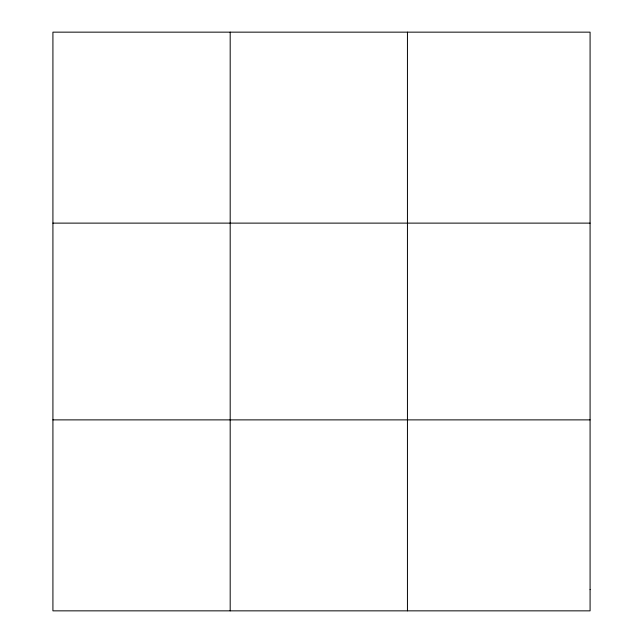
<?xml version="1.0" encoding="UTF-8"?>
<svg xmlns="http://www.w3.org/2000/svg" width="643" height="643" viewBox="0 0 643 643"><rect width="100%" height="100%" fill="white"/><g stroke="black" fill="none" stroke-linecap="round" stroke-linejoin="round"><path stroke-width="0.96" d="M230.186 610.85L230.186 32.15M407.445 610.85L407.445 32.15M52.919 223.121L590.081 223.121M52.919 419.879L590.081 419.879M590.081 589.631L590.081 610.85L52.919 610.85L52.919 32.15L590.081 32.15L590.081 589.631"/></g></svg>
